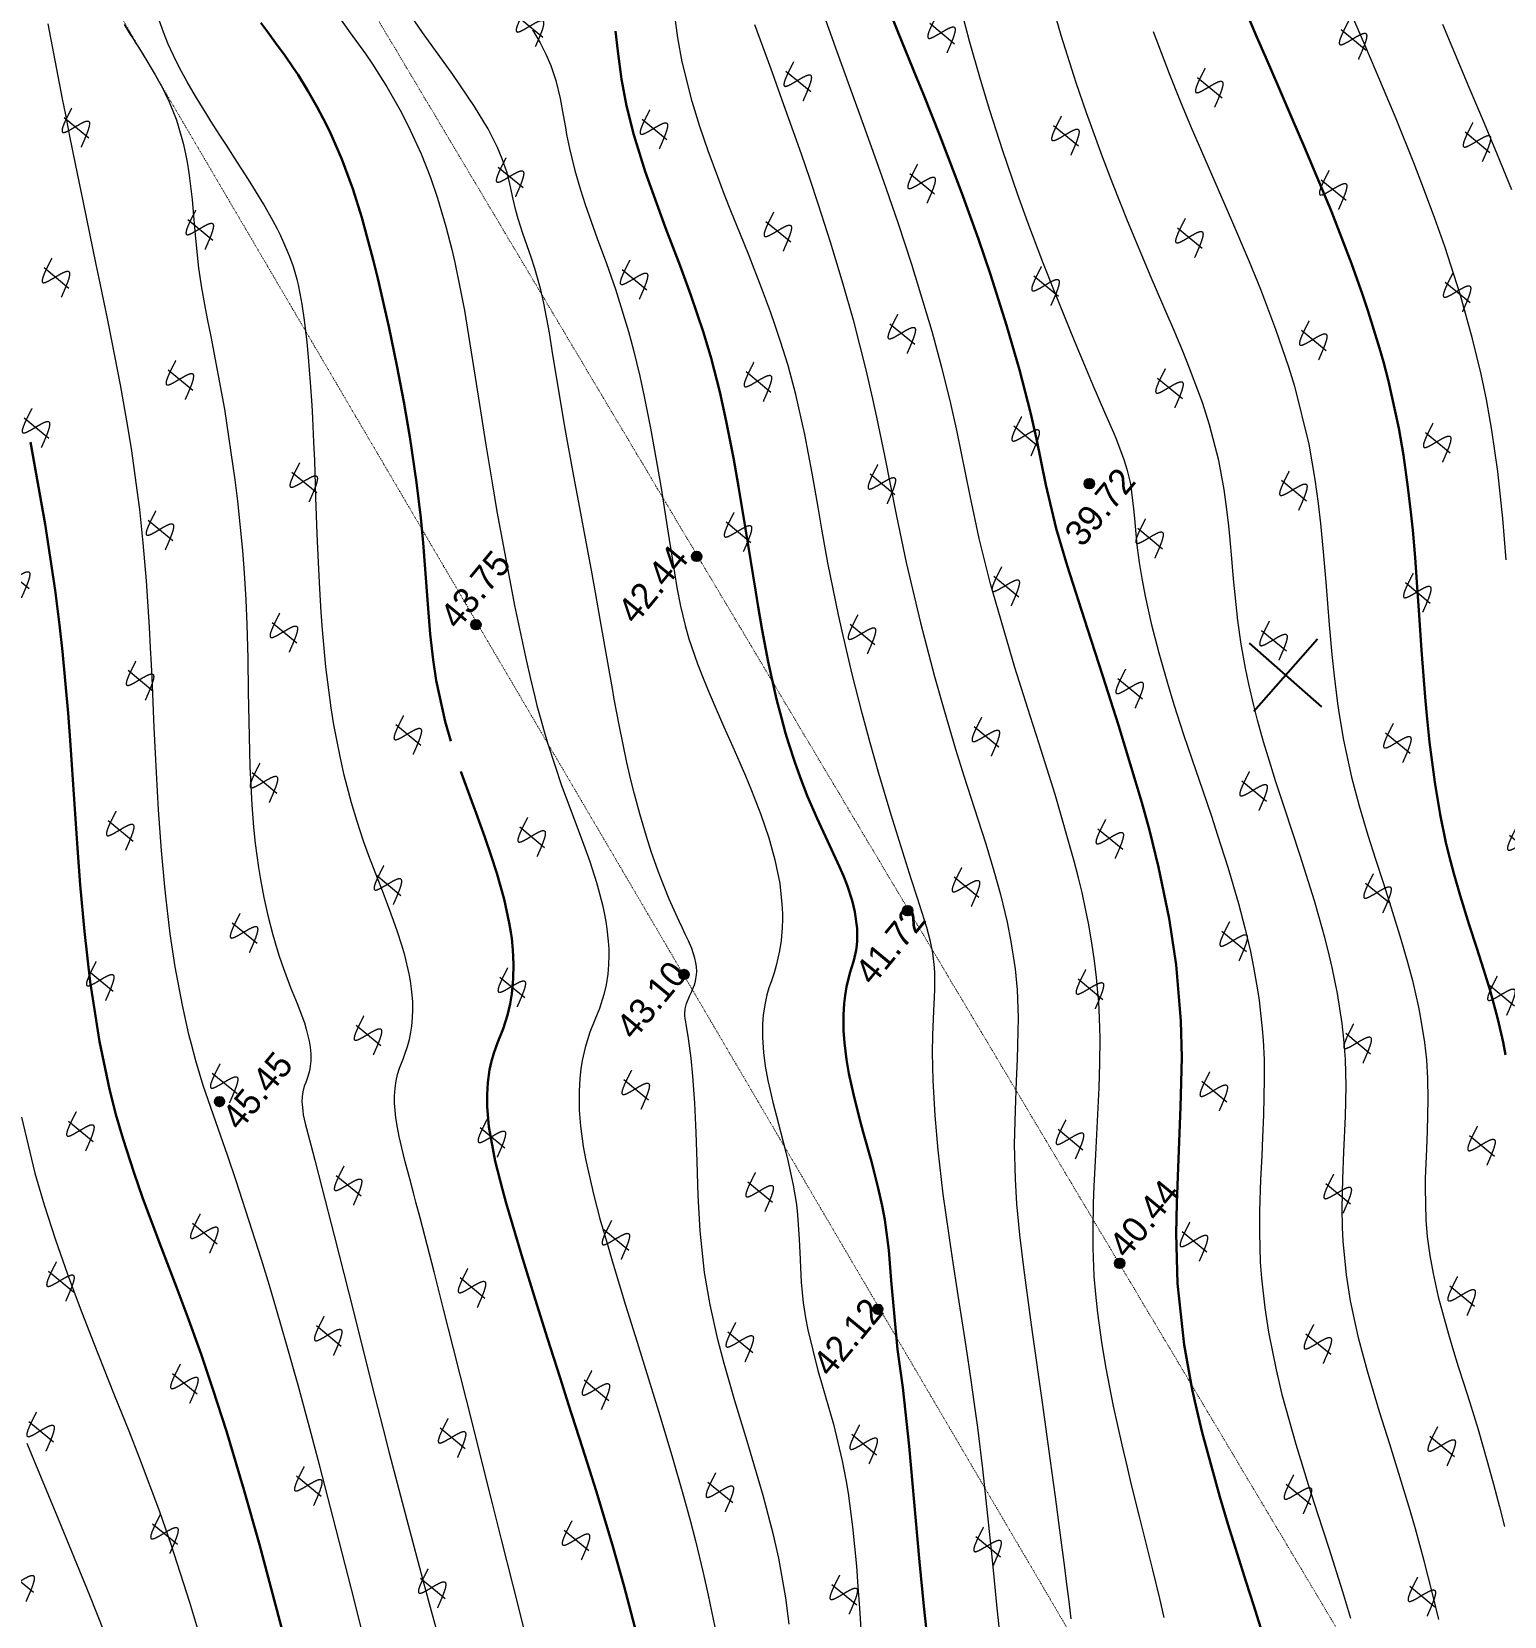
# Model space of a CAD drawing. Header units: millimetres. Extents: x -2893842 to -949497, y -1203244 to 262218.
# Drawn here: x -2146808 to -2100989, y -649808 to -600486 of the extents above; entities that cross this region are included whole.
import ezdxf

# ---------------------------------------------------------------- set-up
doc = ezdxf.new("R2010")
doc.units = ezdxf.units.MM
doc.linetypes.add('g5_366', pattern=[0.85, 0.1, -0.75])
doc.layers.get('0').update_dxf_attribs({"lineweight": 5})
for name, color, linetype in [('!!!_ Размеры', 7, 'Continuous'), ('02_сетка', 253, 'Continuous'), ('10_Границы покрытий и угодий', 253, 'Continuous'), ('13_Растительность', 253, 'Continuous'), ('19_Горизонтали', 253, 'Continuous'), ('61_Отметки высоты поверхности', 253, 'Continuous')]:
    doc.layers.add(name, color=color, linetype=linetype)
doc.styles.add('LIKE17', font='d431.shx')

# ---------------------------------------------------------------- blocks, each defined once
blk = doc.blocks.new('g5_411')
at = {"color": 0, "linetype": 'Continuous', "lineweight": 15}
for points in [[(0.375, 1), (0.365, 0.998), (0.355, 0.996), (0.346, 0.994), (0.336, 0.991), (0.326, 0.989), (0.316, 0.987), (0.307, 0.985), (0.297, 0.983), (0.287, 0.981), (0.277, 0.979), (0.268, 0.976), (0.258, 0.974), (0.248, 0.972), (0.238, 0.97), (0.228, 0.968), (0.219, 0.966), (0.209, 0.963), (0.199, 0.961), (0.189, 0.959), (0.18, 0.957), (0.17, 0.955), (0.16, 0.952), (0.15, 0.95), (0.141, 0.948), (0.131, 0.946), (0.121, 0.943), (0.111, 0.941), (0.102, 0.939), (0.092, 0.937), (0.082, 0.934), (0.073, 0.932), (0.063, 0.93), (0.053, 0.927), (0.043, 0.925), (0.034, 0.923), (0.024, 0.92), (0.014, 0.918), (0.005, 0.915), (-0.005, 0.913), (-0.015, 0.911), (-0.025, 0.908), (-0.034, 0.906), (-0.044, 0.903), (-0.054, 0.901), (-0.063, 0.898), (-0.073, 0.895), (-0.083, 0.893), (-0.092, 0.89), (-0.102, 0.887), (-0.111, 0.885), (-0.121, 0.882), (-0.131, 0.879), (-0.14, 0.876), (-0.15, 0.873), (-0.159, 0.87), (-0.169, 0.867), (-0.178, 0.864), (-0.188, 0.861), (-0.197, 0.858), (-0.207, 0.855), (-0.216, 0.852), (-0.226, 0.849), (-0.235, 0.845), (-0.245, 0.842), (-0.254, 0.838), (-0.263, 0.834), (-0.272, 0.831), (-0.282, 0.827), (-0.291, 0.823), (-0.3, 0.818), (-0.309, 0.814), (-0.318, 0.809), (-0.327, 0.805), (-0.335, 0.799), (-0.344, 0.794), (-0.352, 0.788), (-0.36, 0.782), (-0.367, 0.775), (-0.374, 0.768), (-0.379, 0.76), (-0.383, 0.75), (-0.385, 0.741), (-0.384, 0.731), (-0.38, 0.721), (-0.375, 0.713), (-0.369, 0.705), (-0.361, 0.698), (-0.354, 0.692), (-0.346, 0.686), (-0.337, 0.681), (-0.329, 0.675), (-0.32, 0.67), (-0.312, 0.665), (-0.303, 0.661), (-0.294, 0.656), (-0.285, 0.652), (-0.276, 0.647), (-0.267, 0.643), (-0.258, 0.639), (-0.249, 0.635), (-0.239, 0.631), (-0.23, 0.627), (-0.221, 0.623), (-0.212, 0.619), (-0.202, 0.616), (-0.193, 0.612), (-0.184, 0.608), (-0.174, 0.605), (-0.165, 0.601), (-0.156, 0.597), (-0.146, 0.594), (-0.137, 0.59), (-0.128, 0.587), (-0.118, 0.584), (-0.109, 0.58), (-0.099, 0.577), (-0.09, 0.573), (-0.081, 0.57), (-0.071, 0.567), (-0.062, 0.563), (-0.052, 0.56), (-0.043, 0.556), (-0.034, 0.553), (-0.024, 0.55), (-0.015, 0.546), (-0.005, 0.543), (0.004, 0.54), (0.013, 0.536), (0.023, 0.533), (0.032, 0.53), (0.042, 0.526), (0.051, 0.523), (0.061, 0.519), (0.07, 0.516), (0.079, 0.513), (0.089, 0.509), (0.098, 0.506), (0.108, 0.502), (0.117, 0.499), (0.126, 0.495), (0.136, 0.492), (0.145, 0.488), (0.154, 0.485), (0.164, 0.481), (0.173, 0.477), (0.182, 0.474), (0.191, 0.47), (0.201, 0.466), (0.21, 0.462), (0.219, 0.458), (0.228, 0.454), (0.238, 0.45), (0.247, 0.446), (0.256, 0.442), (0.265, 0.438), (0.274, 0.433), (0.283, 0.429), (0.292, 0.425), (0.301, 0.42), (0.309, 0.415), (0.318, 0.41), (0.327, 0.405), (0.335, 0.4), (0.343, 0.394), (0.351, 0.388), (0.359, 0.382), (0.367, 0.375), (0.374, 0.368), (0.38, 0.36), (0.385, 0.352), (0.39, 0.343), (0.392, 0.333), (0.392, 0.323), (0.391, 0.313), (0.387, 0.304), (0.382, 0.295), (0.377, 0.287), (0.37, 0.279), (0.363, 0.272), (0.356, 0.266), (0.348, 0.259), (0.34, 0.253), (0.332, 0.248), (0.323, 0.242), (0.315, 0.237), (0.306, 0.232), (0.298, 0.227), (0.289, 0.222), (0.28, 0.217), (0.271, 0.213), (0.262, 0.208), (0.253, 0.204), (0.244, 0.2), (0.235, 0.196), (0.226, 0.192), (0.217, 0.188), (0.207, 0.184), (0.198, 0.18), (0.189, 0.176), (0.179, 0.173), (0.17, 0.169), (0.161, 0.165), (0.151, 0.162), (0.142, 0.158), (0.133, 0.155), (0.123, 0.151), (0.114, 0.148), (0.105, 0.145), (0.095, 0.141), (0.086, 0.138), (0.076, 0.135), (0.067, 0.132), (0.057, 0.129), (0.048, 0.125), (0.038, 0.122), (0.029, 0.119), (0.019, 0.116), (0.01, 0.113), (0, 0.11), (-0.009, 0.107), (-0.019, 0.104), (-0.028, 0.101), (-0.038, 0.098), (-0.048, 0.095), (-0.057, 0.092), (-0.067, 0.089), (-0.076, 0.086), (-0.086, 0.083), (-0.095, 0.08), (-0.105, 0.078), (-0.115, 0.075), (-0.124, 0.072), (-0.134, 0.069), (-0.143, 0.066), (-0.153, 0.063), (-0.162, 0.061), (-0.172, 0.058), (-0.182, 0.055), (-0.191, 0.052), (-0.201, 0.049), (-0.21, 0.047), (-0.22, 0.044), (-0.23, 0.041), (-0.239, 0.038), (-0.249, 0.036), (-0.259, 0.033), (-0.268, 0.03), (-0.278, 0.027), (-0.287, 0.025), (-0.297, 0.022), (-0.307, 0.019), (-0.316, 0.017), (-0.326, 0.014), (-0.336, 0.011), (-0.345, 0.008), (-0.355, 0.006), (-0.364, 0.003), (-0.374, 0), (-0.375, 0)], [(0, 1), (0, 0)]]:
    blk.add_lwpolyline(points, dxfattribs=at)
blk = doc.blocks.new('g5_330')
blk.add_hatch(color=0).paths.add_polyline_path([(-0.15, 0, 1), (0.15, 0, 1)])
at = {"color": 0}
blk.add_circle((0, 0), 0.15, dxfattribs=at)
blk = doc.blocks.new('Топо_07.04.17')
at = {"layer": '02_сетка', "color": 3, "linetype": 'Continuous'}
for p, q in [((-236931, -485145), (-234710, -483129)), ((-234812, -485248), (-236828, -483026))]:
    blk.add_line(p, q, dxfattribs=at)
at = {"layer": '10_Границы покрытий и угодий', "color": 7, "linetype": 'g5_366', "lineweight": 20}
for points in [[(-279632, -420739), (-223602, -417753), (-111232, -549024), (-138885, -550668), (-159746, -548939), (-222726, -546695)], [(-230800, -546912), (-359768, -552066), (-367451, -522820), (-358205, -425779), (-286667, -421066)]]:
    blk.add_lwpolyline(points, close=True, dxfattribs=at)
at = {"layer": '19_Горизонтали', "color": 42, "linetype": 'Continuous', "lineweight": 20}
for points in [[(-228688, -464557), (-228094, -466605), (-227752, -467763), (-227456, -468778), (-227134, -469916)], [(-228599, -481353), (-228558, -480061), (-228549, -478587), (-228586, -477289), (-228648, -476320), (-228724, -475514), (-228863, -474399), (-229094, -472972), (-229401, -471441), (-229605, -470543), (-229847, -469562), (-230060, -468747), (-230453, -467329), (-230904, -465792), (-231167, -464923), (-231546, -463680)], [(-234398, -513888), (-234500, -513100), (-234648, -512017), (-234801, -511002), (-234899, -510414), (-235301, -508292), (-235503, -507257), (-235736, -505957), (-235886, -504934), (-235948, -504406), (-236009, -503725), (-236048, -502897), (-236033, -501845), (-236005, -501429), (-235946, -500830), (-235824, -499927), (-235692, -499085), (-235522, -498005), (-235397, -497066), (-235323, -496231), (-235298, -495602), (-235297, -495116), (-235337, -494165), (-235410, -493348), (-235474, -492812), (-235532, -492397), (-235639, -491717), (-235726, -491221), (-236008, -489772), (-236327, -488241), (-236496, -487411), (-236649, -486609), (-236736, -486124), (-236847, -485437), (-236914, -484969), (-236995, -484296), (-237043, -483785), (-237091, -483027), (-237108, -482283), (-237093, -480976), (-237080, -480467), (-237061, -479641), (-237057, -479226), (-237059, -478660), (-237071, -478189), (-237134, -477267), (-237294, -476139), (-237440, -475416), (-237713, -474311), (-237866, -473761), (-238045, -473149), (-238137, -472843), (-238175, -472719), (-238585, -471370), (-239115, -469540), (-239441, -468339), (-239666, -467466), (-240006, -466052), (-240219, -465089), (-240520, -463576), (-240784, -462006)], [(-237663, -463770), (-237313, -465128), (-237059, -466043), (-236818, -466873), (-236589, -467638), (-236282, -468640), (-235900, -469884), (-235501, -471222), (-235249, -472115), (-234919, -473402), (-234653, -474617), (-234538, -475232), (-234296, -477083), (-234296, -477083), (-234229, -478194), (-234213, -478943), (-234213, -479575), (-234227, -480461), (-234256, -481406), (-234279, -482076), (-234300, -482734), (-234322, -483662), (-234329, -484329), (-234319, -485198), (-234308, -485548), (-234264, -486351), (-234143, -487533), (-234007, -488443), (-233841, -489376), (-233689, -490149), (-233538, -490894), (-233374, -491708), (-233183, -492710), (-233060, -493442), (-232975, -494034), (-232881, -494881), (-232858, -495162), (-232820, -495989), (-232821, -496537), (-232847, -497113), (-232910, -497764), (-233046, -498742), (-233133, -499285), (-233271, -500197), (-233311, -500494), (-233400, -501479), (-233414, -502008), (-233401, -502595), (-233365, -503161), (-233286, -503900), (-233102, -505099), (-233003, -505640), (-232909, -506127), (-232799, -506683), (-232686, -507255), (-232518, -508143), (-232340, -509204), (-232236, -509889), (-232131, -510616), (-232045, -511235)], [(-249957, -462152), (-249620, -463549), (-249376, -464579), (-249137, -465607), (-248976, -466317), (-248803, -467104), (-248625, -467948), (-248384, -469147), (-248140, -470482), (-247950, -471638), (-247727, -473227), (-247621, -474146), (-247562, -474732), (-247455, -475945), (-247300, -477855), (-247161, -479327), (-246932, -481243), (-246685, -482948), (-246501, -484071), (-246286, -485272), (-246122, -486133), (-245845, -487516), (-245688, -488312), (-245531, -489175), (-245412, -489923), (-245302, -490805), (-245251, -491413), (-245219, -492278), (-245232, -492935), (-245298, -493796), (-245348, -494228), (-245467, -495079), (-245572, -495746), (-245714, -496646), (-245859, -497706), (-245956, -498780), (-245994, -499548), (-246013, -500519), (-246007, -501622), (-245978, -502960), (-245962, -503570), (-245904, -505780), (-245858, -507620), (-245832, -508747), (-245811, -509790), (-245791, -510960), (-245784, -511399), (-245777, -512035), (-245771, -512573)], [(-242883, -512858), (-242954, -512253), (-243067, -511350), (-243167, -510584), (-243281, -509735), (-243430, -508598), (-243495, -508083), (-243579, -507376), (-243707, -506152), (-243806, -504896), (-243846, -504130), (-243865, -503523), (-243869, -503220), (-243866, -502616), (-243846, -502054), (-243781, -501186), (-243722, -500631), (-243613, -499804), (-243534, -499280), (-243374, -498301), (-243166, -497067), (-243036, -496254), (-242926, -495491), (-242835, -494717), (-242779, -494097), (-242748, -493587), (-242737, -493296), (-242729, -492833), (-242733, -492311), (-242753, -491738), (-242791, -491121), (-242824, -490719), (-242881, -490155), (-242937, -489688), (-243009, -489156), (-243365, -487026), (-243684, -485402), (-243865, -484509), (-244172, -482955), (-244627, -480279), (-244814, -478846), (-244949, -477488), (-245121, -475469), (-245230, -474470), (-245369, -473423), (-245548, -472272), (-245942, -470129), (-246212, -468831), (-246465, -467685), (-246669, -466796), (-246934, -465667), (-247498, -463296), (-247773, -462123)], [(-243506, -462520), (-243379, -463413), (-243180, -464641), (-243000, -465626), (-242739, -466919), (-242430, -468306), (-242211, -469224), (-241886, -470504), (-241633, -471456), (-241188, -473048), (-240956, -473848), (-240763, -474499), (-240501, -475370), (-240297, -476038), (-240228, -476271), (-240064, -476909), (-240005, -477218), (-239951, -477686), (-239939, -478467), (-239947, -478766), (-239962, -479483), (-239962, -479688), (-239952, -480150), (-239929, -480651), (-239889, -481205), (-239800, -482074), (-239670, -483011), (-239508, -483978), (-239380, -484658), (-239185, -485615), (-239009, -486432), (-238798, -487400), (-238614, -488248), (-238487, -488852), (-238282, -489881), (-238080, -491044), (-237969, -491811), (-237882, -492567), (-237837, -493061), (-237794, -493779), (-237783, -494116), (-237784, -494998), (-237798, -495350), (-237839, -495956), (-237900, -496560), (-238049, -497668), (-238157, -498357), (-238249, -498925), (-238365, -499648), (-238508, -500620), (-238589, -501292), (-238666, -502212), (-238688, -502702), (-238690, -503637), (-238658, -504403), (-238556, -505597), (-238460, -506374), (-238209, -507958), (-237966, -509250), (-237774, -510209), (-237553, -511297), (-237280, -512684), (-237125, -513537)], [(-256846, -461538), (-256652, -461977), (-256516, -462340), (-256403, -462710), (-256300, -463191), (-256228, -463763), (-256191, -464292), (-256170, -464675), (-256156, -464903), (-256120, -465338), (-256029, -466044), (-255921, -466660), (-255825, -467128), (-255573, -468222), (-255378, -469029), (-255188, -469859), (-254934, -471205), (-254850, -471761), (-254739, -472636), (-254673, -473273), (-254588, -474279), (-254524, -475281), (-254477, -476172), (-254418, -477522), (-254381, -478371), (-254337, -479299), (-254294, -479887), (-254294, -479887), (-254216, -480502), (-254142, -480927), (-253964, -481728), (-253828, -482246), (-253707, -482672), (-253550, -483195), (-253370, -483775), (-253166, -484421), (-253003, -484944), (-252877, -485359), (-252740, -485833), (-252535, -486613), (-252372, -487364), (-252261, -488065), (-252196, -488814), (-252197, -489459), (-252217, -489751), (-252235, -489927), (-252273, -490194), (-252351, -490580), (-252437, -490897), (-252592, -491337), (-252684, -491553), (-252809, -491820), (-252892, -491999), (-252979, -492209), (-253066, -492457), (-253163, -492821), (-253218, -493108), (-253267, -493510), (-253288, -493983), (-253281, -494413), (-253252, -494862), (-253221, -495178), (-253177, -495549), (-253080, -496235), (-253036, -496528), (-252948, -497140), (-252912, -497409), (-252832, -498187), (-252805, -498795), (-252806, -499118), (-252839, -499876), (-252883, -500517), (-252900, -500769), (-252925, -501213), (-252939, -501865), (-252924, -502333), (-252896, -502715), (-252722, -504005), (-252656, -504399), (-252515, -505207), (-252430, -505724), (-252285, -506886), (-252237, -507539), (-252219, -507906), (-252198, -508963), (-252218, -510199), (-252241, -510827), (-252271, -511502), (-252341, -512979)], [(-248020, -513253), (-248017, -511981), (-248003, -511126), (-247990, -510482), (-247982, -510077), (-247964, -507629), (-247981, -506328), (-247996, -505668), (-248019, -504843), (-248042, -504136), (-248071, -503381), (-248121, -502180), (-248170, -501000), (-248196, -500293), (-248230, -498998), (-248234, -497611), (-248205, -496529), (-248141, -495445), (-248059, -494574), (-247994, -494042), (-247879, -493287), (-247809, -492872), (-247772, -492634), (-247735, -492348), (-247713, -492124), (-247703, -491952), (-247706, -491492), (-247738, -491130), (-247803, -490689), (-247988, -489750), (-248114, -489127), (-248507, -487075), (-248741, -485753), (-248901, -484774), (-249045, -483834), (-249216, -482596), (-249380, -481222), (-249434, -480708), (-249579, -479059), (-249649, -477997), (-249690, -477308), (-249756, -476231), (-249848, -475018), (-249985, -473743), (-250121, -472823), (-250266, -472048), (-250375, -471536), (-250476, -471098), (-250668, -470324), (-250668, -470324), (-250942, -469291), (-251146, -468549), (-251327, -467888), (-251481, -467318), (-251633, -466736), (-251838, -465904), (-252011, -465119), (-252161, -464320), (-252330, -463055), (-252382, -462298), (-252392, -461603)], [(-267738, -510408), (-267866, -509465), (-268222, -506867), (-268463, -505180), (-268658, -503862), (-268847, -502636), (-269059, -501327), (-269247, -500225), (-269383, -499455), (-269537, -498619), (-270041, -496104), (-270214, -495311), (-270467, -494206), (-270727, -493038), (-270727, -493038), (-270868, -492248), (-270947, -491721), (-270988, -491410), (-271090, -490475), (-271175, -489270), (-271213, -488227), (-271213, -488227), (-271222, -487144), (-271219, -486761), (-271193, -485627), (-271140, -484350), (-271075, -483197), (-271037, -482591), (-270984, -481794), (-270950, -481280), (-270895, -480474), (-270853, -479836), (-270821, -479320), (-270783, -478672), (-270713, -477231), (-270678, -476039), (-270669, -474999), (-270675, -474391), (-270710, -473161), (-270745, -472396), (-270827, -471080), (-270936, -469677), (-270991, -469029), (-271097, -467863), (-271152, -467267), (-271333, -465308), (-271442, -464082), (-271517, -463213), (-271573, -462538), (-271615, -462029), (-271798, -459664)], [(-269449, -459944), (-269293, -460275), (-269232, -460402), (-269143, -460586), (-269089, -460699), (-268997, -460891), (-268847, -461208), (-268788, -461336), (-268663, -461616), (-268581, -461809), (-268488, -462042), (-268422, -462221), (-268328, -462501), (-268232, -462837), (-268177, -463061), (-268148, -463193), (-268043, -463822), (-268006, -464160), (-267986, -464428), (-267970, -464758), (-267964, -465600), (-267977, -466111), (-267997, -466815), (-268002, -467745), (-267980, -468358), (-267948, -468883), (-267915, -469340), (-267869, -469900), (-267699, -472190), (-267621, -474419), (-267616, -475091), (-267637, -476630), (-267662, -477326), (-267705, -478166), (-267758, -478930), (-267849, -479978), (-267951, -481016), (-268044, -481944), (-268168, -483332), (-268242, -484526), (-268265, -485224), (-268269, -485736), (-268255, -486491), (-268237, -486870), (-268196, -487433), (-268136, -488010), (-268049, -488625), (-267974, -489053), (-267924, -489304), (-267837, -489697), (-267680, -490309), (-267535, -490833), (-267476, -491054), (-267381, -491458), (-267345, -491652), (-267309, -491907), (-267296, -492041), (-267288, -492222), (-267293, -492437), (-267317, -492649), (-267351, -492816), (-267392, -492956), (-267458, -493127), (-267519, -493249), (-267546, -493299), (-267605, -493413), (-267672, -493583), (-267708, -493724), (-267731, -493886), (-267738, -493973), (-267740, -494166), (-267735, -494291), (-267707, -494566), (-267609, -495252), (-267539, -495734), (-267415, -496606), (-267204, -498132), (-266956, -499975), (-266861, -500684), (-266559, -502934), (-266377, -504256), (-266265, -505052), (-265957, -507187), (-265652, -509227), (-265520, -510082), (-265356, -511131)], [(-262683, -511184), (-262905, -509550), (-263090, -508172), (-263250, -506977), (-263401, -505840), (-263588, -504433), (-263789, -502933), (-263908, -502052), (-264079, -500800), (-264243, -499612), (-264488, -497888), (-264559, -497390), (-264603, -497090), (-264668, -496646), (-264748, -496103), (-264809, -495662), (-264849, -495305), (-264872, -495022), (-264885, -494713), (-264870, -494254), (-264847, -494039), (-264803, -493794), (-264743, -493565), (-264680, -493382), (-264598, -493190), (-264442, -492895), (-264379, -492776), (-264273, -492551), (-264188, -492336), (-264117, -492120), (-264069, -491939), (-264014, -491673), (-263978, -491429), (-263955, -491179), (-263946, -490979), (-263944, -490774), (-263951, -490531), (-263966, -490303), (-264036, -489715), (-264090, -489392), (-264176, -488966), (-264260, -488597), (-264390, -488075), (-264504, -487640), (-264610, -487241), (-264799, -486511), (-264912, -486040), (-265044, -485409), (-265150, -484814), (-265277, -483932), (-265341, -483346), (-265387, -482818), (-265419, -482344), (-265444, -481808), (-265460, -481240), (-265465, -480523), (-265443, -479364), (-265422, -478816), (-265384, -478085), (-265331, -477262), (-265266, -476372), (-265178, -475249), (-265088, -474096), (-265047, -473532), (-264997, -472779), (-264974, -472379), (-264940, -471677), (-264914, -470885), (-264905, -470411), (-264906, -469724), (-264924, -469215), (-264947, -468883), (-264975, -468611), (-264997, -468444), (-265046, -468146), (-265073, -468006), (-265141, -467712), (-265176, -467580), (-265273, -467256), (-265357, -467007), (-265426, -466817), (-265532, -466546), (-265774, -465978), (-265970, -465551), (-266151, -465174), (-266429, -464609), (-266728, -464008), (-266878, -463707), (-267105, -463243), (-267213, -463019), (-267494, -462414), (-267700, -461942), (-267838, -461604), (-267967, -461266), (-268155, -460709), (-268264, -460325), (-268352, -459938)], [(-263064, -459959), (-262493, -460996), (-262094, -461704), (-261915, -462041), (-261549, -462790), (-261217, -463561), (-261020, -464080), (-260723, -464991), (-260517, -465757), (-260371, -466415), (-260210, -467320), (-260109, -468051), (-260061, -468467), (-259988, -469250), (-259934, -469980), (-259831, -472086), (-259782, -473346), (-259746, -474155), (-259683, -475409), (-259631, -476315), (-259505, -478160), (-259414, -479283), (-259261, -480915), (-259190, -481564), (-259113, -482182), (-259076, -482457), (-259022, -482823), (-258948, -483286), (-258884, -483649), (-258595, -485015), (-258397, -485806), (-258256, -486358), (-258120, -486904), (-257991, -487464), (-257856, -488137), (-257817, -488368), (-257750, -488854), (-257730, -489053), (-257706, -489380), (-257697, -489607), (-257699, -489992), (-257712, -490239), (-257731, -490436), (-257772, -490729), (-257830, -491017), (-257915, -491332), (-258019, -491629), (-258209, -492046), (-258390, -492380), (-258583, -492744), (-258783, -493199), (-258918, -493591), (-258990, -493849), (-259056, -494140), (-259124, -494535), (-259185, -495115), (-259204, -495620), (-259193, -496258), (-259165, -496697), (-259041, -497812), (-258929, -498549), (-258790, -499372), (-258696, -499897), (-258437, -501308), (-258212, -502492), (-257960, -503808), (-257792, -504702), (-257534, -506125), (-257316, -507425), (-257191, -508235), (-257105, -508845), (-256975, -509865), (-256899, -510574), (-256810, -511582)], [(-254502, -511755), (-254513, -510926), (-254591, -509675), (-254672, -508932), (-254853, -507683), (-255161, -505946), (-255399, -504650), (-255501, -504060), (-255599, -503457), (-255707, -502700), (-255826, -501593), (-255882, -500577), (-255871, -499275), (-255809, -498178), (-255727, -497128), (-255654, -496221), (-255592, -495307), (-255556, -494465), (-255548, -493902), (-255558, -493289), (-255569, -493028), (-255579, -492844), (-255585, -492764), (-255591, -492655), (-255593, -492574), (-255589, -492513), (-255558, -492357), (-255496, -492197), (-255377, -491975), (-255308, -491860), (-255253, -491767), (-255188, -491644), (-255139, -491533), (-255083, -491332), (-255071, -491254), (-255061, -491086), (-255065, -490975), (-255081, -490826), (-255145, -490513), (-255220, -490260), (-255291, -490046), (-255359, -489852), (-255438, -489620), (-255663, -488906), (-255808, -488391), (-255908, -487999), (-256054, -487367), (-256150, -486894), (-256278, -486168), (-256372, -485543), (-256432, -485083), (-256495, -484534), (-256605, -483342), (-256663, -482535), (-256685, -482191), (-256713, -481735), (-256811, -480066), (-256869, -479165), (-256917, -478461), (-256982, -477565), (-257060, -476488), (-257132, -475488), (-257235, -473933), (-257309, -472604), (-257351, -471668), (-257385, -470972), (-257455, -470035), (-257502, -469609), (-257544, -469306), (-257607, -468930), (-257678, -468574), (-257851, -467804), (-257946, -467343), (-257990, -467075), (-258034, -466714), (-258082, -466223), (-258132, -465873), (-258231, -465426), (-258340, -465062), (-258433, -464793), (-258566, -464453), (-258667, -464217), (-258904, -463710), (-259468, -462646), (-259737, -462166), (-260100, -461522), (-260258, -461237), (-260647, -460500)], [(-275699, -509612), (-276018, -508418), (-276774, -505758), (-277268, -504044), (-277424, -503495)], [(-276458, -493382), (-276239, -495163), (-276067, -496171), (-275839, -497296), (-275589, -498391), (-275313, -499495), (-275022, -500601), (-274560, -502290), (-274242, -503455), (-274013, -504314), (-273576, -506057), (-273338, -507109), (-272962, -508969), (-272678, -510568)]]:
    blk.add_lwpolyline(points, dxfattribs=at)
at = {"layer": '19_Горизонтали', "color": 42, "linetype": 'Continuous', "lineweight": 30}
for points in [[(-245844, -461785), (-245545, -462911), (-245136, -464366), (-244991, -464887), (-244623, -466236), (-244393, -467111), (-244143, -468098), (-243789, -469586), (-243540, -470720), (-243222, -472341), (-242983, -473765), (-242794, -475125), (-242699, -475960), (-242569, -477417), (-242397, -478798), (-242189, -479981), (-241790, -482018), (-241480, -483531), (-241164, -485102), (-240714, -487580), (-240580, -488457), (-240427, -489630), (-240280, -491264), (-240225, -492714), (-240273, -494468), (-240378, -495606), (-240584, -497135), (-240836, -498728), (-241043, -500086), (-241165, -501025), (-241300, -502578), (-241300, -502578), (-241309, -504501), (-241217, -505903), (-241151, -506556), (-241063, -507271), (-240743, -509324), (-240586, -510188), (-240404, -511135), (-240222, -512058), (-240078, -512779), (-239296, -516793)], [(-230359, -496658), (-230386, -496252), (-230466, -495524), (-230606, -494612), (-230733, -493927), (-230868, -493253), (-231020, -492509), (-231202, -491574), (-231323, -490863), (-231398, -490345), (-231453, -489884), (-231532, -488998), (-231586, -487979), (-231607, -486715), (-231599, -485883), (-231585, -485317), (-231531, -483843), (-231483, -482758), (-231438, -481731), (-231409, -480955), (-231386, -480104), (-231378, -479536), (-231380, -478755), (-231407, -477751), (-231457, -476899), (-231614, -475406), (-231701, -474800), (-231773, -474356), (-231994, -473181), (-232108, -472642), (-232340, -471645), (-232779, -469963), (-233390, -467856), (-233656, -466980), (-233981, -465920), (-234271, -464975), (-234473, -464309), (-234801, -463204)], [(-250277, -512923), (-250275, -511671), (-250251, -510279), (-250234, -509583), (-250166, -506665), (-250161, -504829), (-250186, -503636), (-250143, -501480), (-250111, -500531), (-250126, -499586), (-250158, -499136), (-250216, -498580), (-250335, -497729), (-250483, -496794), (-250551, -496360), (-250657, -495589), (-250722, -494932), (-250748, -494491), (-250754, -493971), (-250737, -493580), (-250687, -493102), (-250625, -492749), (-250569, -492505), (-250495, -492246), (-250345, -491831), (-250276, -491672), (-250177, -491457), (-250065, -491145), (-250024, -490987), (-249997, -490852), (-249955, -490472), (-249969, -489948), (-250016, -489592), (-250118, -489102), (-250199, -488797), (-250286, -488506), (-250566, -487665), (-250812, -486936), (-251027, -486223), (-251190, -485598), (-251302, -485114), (-251427, -484496), (-251484, -484178), (-251562, -483694), (-251645, -483100), (-251772, -481915), (-251848, -480913), (-251892, -480181), (-251915, -479719), (-252005, -477723), (-252072, -476392), (-252130, -475481), (-252226, -474322), (-252326, -473399), (-252476, -472328), (-252621, -471500), (-252878, -470308), (-253109, -469364), (-253423, -468135), (-253857, -466321), (-254080, -465145), (-254203, -464224), (-254265, -463380), (-254278, -462504), (-254283, -461874)], [(-265217, -460373), (-265036, -460685), (-264829, -461041), (-264580, -461483), (-264383, -461855), (-264251, -462115), (-263999, -462646), (-263770, -463176), (-263623, -463547), (-263475, -463951), (-263187, -464874), (-262952, -465827), (-262776, -466750), (-262577, -468099), (-262501, -468695), (-262328, -470214), (-262211, -471452), (-262126, -472596), (-262064, -473703), (-262018, -475136), (-262012, -476247), (-262025, -477027), (-262093, -478803), (-262125, -479879), (-262124, -480675), (-262101, -481327), (-261968, -482632), (-261862, -483255)], [(-270159, -510392), (-270597, -507427), (-270885, -505673), (-271224, -503807), (-271495, -502460), (-271737, -501344), (-272022, -500131), (-272259, -499185), (-272593, -497895), (-272988, -496318), (-273181, -495476), (-273395, -494417), (-273529, -493623), (-273637, -492825), (-273779, -491316), (-273858, -489439), (-273861, -487854), (-273826, -486398), (-273782, -485252), (-273720, -483881), (-273628, -481893), (-273596, -481053), (-273551, -479119), (-273550, -478283), (-273566, -477201), (-273641, -475128), (-273805, -472538)], [(-259262, -511466), (-259474, -510003), (-259690, -508692), (-260005, -506955), (-260272, -505576), (-260548, -504187), (-260721, -503328), (-260972, -502070), (-261218, -500812), (-261484, -499387), (-261772, -497735), (-261842, -497298), (-261967, -496398), (-262041, -495319), (-262024, -494685), (-261985, -494314), (-261920, -493943), (-261819, -493552), (-261732, -493296), (-261633, -493058), (-261479, -492749), (-261256, -492335), (-261075, -491934), (-260952, -491593), (-260861, -491280), (-260766, -490830), (-260705, -490371), (-260677, -489928), (-260674, -489568), (-260679, -489374), (-260695, -489079), (-260772, -488330), (-260907, -487500), (-261019, -486943), (-261152, -486349), (-261337, -485574), (-261430, -485192), (-261657, -484232)]]:
    blk.add_lwpolyline(points, dxfattribs=at)
at = {"layer": '19_Горизонтали', "color": 42, "linetype": 'Continuous', "lineweight": 20}
blk.add_open_spline([(-298461, -670226, -4700), (-298741, -669295, -4700), (-300388, -667044, -4700), (-297058, -666889, -4700), (-295210, -665242, -4700), (-294981, -661499, -4700), (-297878, -658165, -4700), (-301726, -654501, -4700), (-300074, -652008, -4700), (-298950, -649895, -4700), (-301532, -649674, -4700), (-303502, -648499, -4700), (-306040, -647288, -4700), (-309469, -648161, -4700), (-312337, -645549, -4700), (-316195, -643811, -4700), (-319358, -639372, -4700), (-320296, -635339, -4700), (-321095, -631492, -4700), (-323690, -629300, -4700), (-325106, -626593, -4700), (-327354, -623153, -4700), (-330853, -616153, -4700), (-335309, -609741, -4700), (-338873, -603294, -4700), (-342379, -603609, -4700), (-344263, -599662, -4700), (-346389, -596678, -4700), (-350374, -592073, -4700), (-353412, -587595, -4700), (-357970, -585254, -4700), (-360312, -581198, -4700), (-362093, -575262, -4700), (-369521, -573174, -4700), (-373693, -571562, -4700), (-377281, -568176, -4700), (-376239, -564913, -4700), (-373970, -559699, -4700), (-381567, -557955, -4700), (-380482, -554803, -4700), (-380562, -554729, -4700), (-380650, -554507, -4700), (-378597, -550707, -4700), (-376369, -544419, -4700), (-378778, -535034, -4700), (-380796, -529630, -4700), (-383145, -525569, -4700), (-380716, -523300, -4700), (-384385, -520621, -4700), (-388520, -516081, -4700), (-389437, -518987, -4700), (-389869, -518296, -4700), (-389919, -517929, -4700), (-389213, -515741, -4700), (-389643, -513164, -4700), (-389531, -509880, -4700), (-385872, -507432, -4700), (-383163, -502628, -4700), (-385003, -497380, -4700), (-382871, -495129, -4700), (-377117, -492809, -4700), (-378807, -484785, -4700), (-379916, -479029, -4700), (-377806, -476781, -4700), (-380671, -472952, -4700), (-377590, -472376, -4700), (-377385, -468090, -4700), (-377096, -464585, -4700), (-376906, -462669, -4700)], degree=3, knots=[21.449529, 21.449529, 21.449529, 21.449529, 24.190889, 27.109794, 28.028545, 31.661604, 36.450766, 41.97379, 43.695081, 45.492604, 47.222153, 49.453564, 53.018629, 54.975325, 59.529224, 63.358656, 67.764091, 75.128373, 75.744038, 79.466431, 84.597958, 84.978367, 91.792807, 107.784462, 109.803653, 112.141075, 116.814467, 121.006263, 123.568671, 135.003048, 136.742919, 138.534984, 148.801885, 153.016517, 160.728998, 162.343738, 167.098988, 169.413282, 178.152197, 178.250199, 178.312585, 178.453759, 178.939173, 190.227232, 198.514863, 206.567552, 208.939815, 210.7141, 214.48867, 220.400866, 220.76879, 221.434002, 221.804761, 221.976106, 228.19415, 229.843421, 231.000965, 240.835012, 243.534842, 246.373694, 248.983534, 261.554459, 264.327569, 265.501866, 270.2492, 271.048243, 274.977597, 280.334356, 280.334356, 280.334356, 280.334356], dxfattribs=at)
at = {"layer": '13_Растительность', "color": 7, "linetype": 'Continuous', "lineweight": 20, "xscale": 999.9999999999995, "yscale": 999.9999999999995, "zscale": 999.9999999999995, "rotation": 43.98139083737546}
for p in [(-256546, -461811, -67200), (-270940, -463326, -67200), (-243846, -463451, -67200), (-248460, -464430, -67200), (-231145, -465092, -67200), (-253074, -465409, -67200), (-235759, -466070, -67200), (-257689, -466388, -67200), (-267468, -466923, -67200), (-240374, -467049, -67200), (-272082, -467902, -67200), (-244988, -468028, -67200), (-249602, -469007, -67200), (-227673, -468690, -67200), (-254216, -469986, -67200), (-232287, -469668, -67200), (-236901, -470647, -67200), (-268610, -471500, -67200), (-241516, -471626, -67200), (-273225, -472479, -67200), (-246130, -472605, -67200), (-228815, -473266, -67200), (-250744, -473583, -67200), (-233429, -474245, -67200), (-265138, -475098, -67200), (-238044, -475224, -67200), (-269753, -476077, -67200), (-242658, -476202, -67200), (-274367, -477055, -67200), (-247272, -477181, -67200), (-229957, -477843, -67200), (-251887, -478160, -67200), (-234571, -478822, -67200), (-266280, -479674, -67200), (-239186, -479800, -67200), (-270895, -480653, -67200), (-243800, -480779, -67200), (-248414, -481758, -67200), (-231099, -482419, -67200), (-262808, -483272, -67200), (-235714, -483398, -67200), (-267423, -484251, -67200), (-240328, -484377, -67200), (-272037, -485230, -67200), (-244942, -485356, -67200), (-259336, -486870, -67200), (-232242, -486996, -67200), (-263951, -487849, -67200), (-236856, -487975, -67200), (-268565, -488828, -67200), (-241470, -488954, -67200), (-273179, -489806, -67200), (-246085, -489932, -67200), (-228769, -490594, -67200), (-260478, -491447, -67200), (-233384, -491573, -67200), (-265093, -492425, -67200), (-237998, -492551, -67200), (-269707, -493404, -67200), (-242612, -493530, -67200), (-274321, -494383, -67200), (-257006, -495045, -67200), (-229912, -495170, -67200), (-261621, -496023, -67200), (-234526, -496149, -67200), (-266235, -497002, -67200), (-239140, -497128, -67200), (-270849, -497981, -67200), (-243755, -498107, -67200), (-253534, -498642, -67200), (-275464, -498960, -67200), (-258148, -499621, -67200), (-231054, -499747, -67200), (-262763, -500600, -67200), (-235668, -500726, -67200), (-267377, -501579, -67200), (-240282, -501705, -67200), (-271991, -502557, -67200), (-276606, -503536, -67200), (-254676, -503219, -67200), (-259291, -504198, -67200), (-232196, -504324, -67200), (-263905, -505177, -67200), (-236810, -505302, -67200), (-268519, -506155, -67200), (-251204, -506817, -67200), (-273134, -507134, -67200), (-255819, -507796, -67200), (-277748, -508113, -67200), (-260433, -508774, -67200), (-233338, -508900, -67200), (-265047, -509753, -67200), (-237953, -509879, -67200), (-247732, -510415, -67200), (-252346, -511393, -67200), (-234480, -513477, -67200)]:
    blk.add_blockref('g5_411', p, dxfattribs=at)
at = {"layer": '61_Отметки высоты поверхности', "color": 7, "linetype": 'Continuous', "lineweight": 20, "xscale": 999.9999999999995, "yscale": 999.9999999999995, "zscale": 999.9999999999995, "rotation": 43.98139083737546}
for p in [(-241219, -477533, -67200), (-253616, -478405, -67200), (-260679, -479740, -67200), (-248333, -490099, -67200), (-255471, -491289, -24200), (-270280, -493590, -67200), (-243017, -501751, -67200), (-250656, -502321, -67200)]:
    blk.add_blockref('g5_330', p, dxfattribs=at)
at = {"layer": '61_Отметки высоты поверхности', "color": 7, "linetype": 'Continuous', "lineweight": 15, "style": 'LIKE17'}
for s, p in [('39.72', (-241663, -479504, -46700)), ('43.75', (-261266, -479865, -46700)), ('42.44', (-255755, -480327, -46700)), ('41.72', (-249685, -492330, -46700)), ('43.10', (-257259, -493179, -3700)), ('45.45', (-269763, -494601, -46700)), ('40.44', (-242788, -501667, -46700)), ('42.12', (-252368, -504294, -46700))]:
    blk.add_text(s, height=800, rotation=43.9814, dxfattribs=at).set_placement(p)

msp = doc.modelspace()

# ---------------------------------------------------------------- block references
at = {"layer": '!!!_ Размеры', "color": 1, "lineweight": 0, "rotation": 6.471407436947433}
msp.add_blockref('Топо_07.04.17', (-1928038.79367, -112877.83782), dxfattribs=at)

doc.saveas('drawing.dxf')
